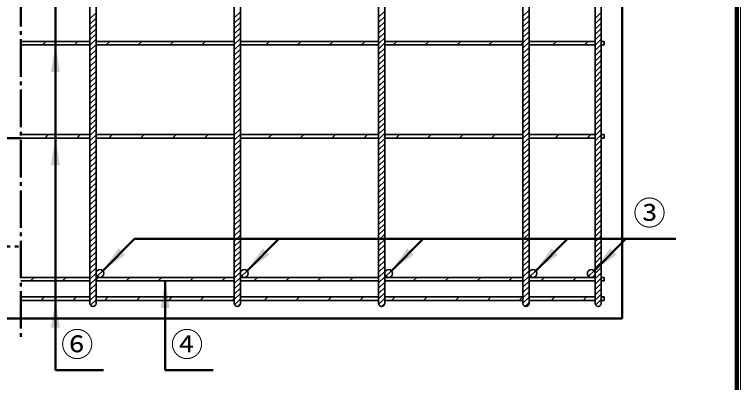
# Model space of a CAD drawing. Units: millimetres, scale not verified. Extents: x 100 to 4105, y 100 to 2870.
# Drawn here: x 3139 to 4105, y 746 to 1236 of the extents above; entities that cross this region are included whole.
import ezdxf
from ezdxf.enums import TextEntityAlignment as Align

# ---------------------------------------------------------------- set-up
doc = ezdxf.new("R2010")
doc.units = ezdxf.units.MM
doc.header["$LTSCALE"] = 5
doc.linetypes.add('USER1', pattern=[13.4, 10, -1.2, 1, -1.2])
doc.linetypes.add('USER2', pattern=[2.2, 1, -1.2])
doc.layers.add('V-nasSTD', color=7, linetype='Continuous', lineweight=50)
doc.styles.add('ＭＳ ゴシック', font='')
doc.styles.get('ＭＳ ゴシック').set_extended_font_data('MS Gothic')

msp = doc.modelspace()

# ---------------------------------------------------------------- hatches: boundary and pattern name
at = {"layer": 'V-nasSTD'}
for points in [[(3199.677, 1159.102), (3193.677, 1195.102), (3187.677, 1159.102)], [(3199.677, 1035.102), (3193.677, 1071.102), (3187.677, 1035.102)], [(3277.767, 924.478), (3256.554, 894.779), (3286.252, 915.993)], [(3469.767, 924.478), (3448.554, 894.779), (3478.252, 915.993)], [(3661.767, 924.478), (3640.554, 894.779), (3670.252, 915.993)], [(3853.767, 924.478), (3832.554, 894.779), (3862.252, 915.993)], [(3931.367, 924.478), (3910.154, 894.779), (3939.852, 915.993)], [(3345.677, 845.102), (3339.677, 881.102), (3333.677, 845.102)], [(3199.677, 819.102), (3193.677, 855.102), (3187.677, 819.102)]]:
    msp.add_hatch(color=256, dxfattribs=at).paths.add_polyline_path(points)

# ---------------------------------------------------------------- linework, layer by layer
at = {"layer": 'V-nasSTD', "lineweight": 100}
msp.add_line((4100, 105), (4100, 2865), dxfattribs=at)
at = {"layer": 'V-nasSTD', "linetype": 'USER1'}
msp.add_line((3147.677, 1537.702), (3147.677, 806.102), dxfattribs=at)
at = {"layer": 'V-nasSTD'}
for p, q in [((3947.677, 1512.702), (3947.677, 831.102)), ((3193.677, 762.302), (3193.677, 1474.302)), ((2443.677, 1071.102), (3147.677, 1071.102)), ((3298.98, 937.206), (3256.554, 894.779)), ((4018.98, 937.206), (3298.98, 937.206)), ((3490.98, 937.206), (3448.554, 894.779)), ((3682.98, 937.206), (3640.554, 894.779)), ((3874.98, 937.206), (3832.554, 894.779)), ((3952.58, 937.206), (3910.154, 894.779)), ((3339.677, 762.302), (3339.677, 881.102)), ((2347.677, 831.102), (3947.677, 831.102)), ((3193.677, 762.302), (3257.677, 762.302)), ((3339.677, 762.302), (3403.677, 762.302))]:
    msp.add_line(p, q, dxfattribs=at)
at = {"layer": 'V-nasSTD', "lineweight": 35}
for p, q in [((3239.677, 1483.102), (3239.677, 851.102)), ((3247.677, 1483.102), (3247.677, 851.102)), ((3431.677, 1483.102), (3431.677, 851.102)), ((3439.677, 1483.102), (3439.677, 851.102)), ((3623.677, 1483.102), (3623.677, 851.102)), ((3631.677, 1483.102), (3631.677, 851.102)), ((3815.677, 1483.102), (3815.677, 851.102)), ((3823.677, 1483.102), (3823.677, 851.102)), ((3911.677, 1483.102), (3911.677, 851.102)), ((3919.677, 1483.102), (3919.677, 851.102)), ((3247.677, 1238.027), (3239.677, 1230.027)), ((3439.677, 1239.108), (3431.677, 1231.108)), ((3631.677, 1240.189), (3623.677, 1232.189)), ((3823.677, 1241.27), (3815.677, 1233.27)), ((3919.677, 1238.275), (3911.677, 1230.275)), ((3247.677, 1230.955), (3239.677, 1222.955)), ((3439.677, 1232.037), (3431.677, 1224.037)), ((3631.677, 1233.118), (3623.677, 1225.118)), ((3823.677, 1234.199), (3815.677, 1226.199)), ((3823.677, 1227.128), (3815.677, 1219.128)), ((3919.677, 1231.204), (3911.677, 1223.204)), ((3247.677, 1223.884), (3239.677, 1215.884)), ((3439.677, 1224.966), (3431.677, 1216.966)), ((3439.677, 1217.894), (3431.677, 1209.894)), ((3631.677, 1226.047), (3623.677, 1218.047)), ((3631.677, 1218.976), (3623.677, 1210.976)), ((3823.677, 1220.057), (3815.677, 1212.057)), ((3919.677, 1224.133), (3911.677, 1216.133)), ((3919.677, 1217.062), (3911.677, 1209.062)), ((3247.677, 1216.813), (3239.677, 1208.813)), ((3247.677, 1209.742), (3239.677, 1201.742)), ((3439.677, 1210.823), (3431.677, 1202.823)), ((3631.677, 1211.905), (3623.677, 1203.905)), ((3823.677, 1212.986), (3815.677, 1204.986)), ((3919.677, 1209.991), (3911.677, 1201.991)), ((3147.677, 1199.902), (3239.677, 1199.902)), ((3176.469, 1195.102), (3181.269, 1199.902)), ((3218.895, 1195.102), (3223.695, 1199.902)), ((3247.677, 1202.671), (3239.677, 1194.671)), ((3247.677, 1199.902), (3431.677, 1199.902)), ((3266.121, 1199.902), (3261.321, 1195.102)), ((3303.748, 1195.102), (3308.548, 1199.902)), ((3346.174, 1195.102), (3350.974, 1199.902)), ((3388.601, 1195.102), (3393.401, 1199.902)), ((3439.677, 1203.752), (3431.677, 1195.752)), ((3439.677, 1199.902), (3623.677, 1199.902)), ((3473.453, 1195.102), (3478.253, 1199.902)), ((3515.88, 1195.102), (3520.68, 1199.902)), ((3558.306, 1195.102), (3563.106, 1199.902)), ((3600.733, 1195.102), (3605.533, 1199.902)), ((3631.677, 1204.834), (3623.677, 1196.834)), ((3631.677, 1197.762), (3623.677, 1189.762)), ((3631.677, 1199.902), (3815.677, 1199.902)), ((3647.959, 1199.902), (3643.159, 1195.102)), ((3690.385, 1199.902), (3685.585, 1195.102)), ((3728.012, 1195.102), (3732.812, 1199.902)), ((3770.438, 1195.102), (3775.238, 1199.902)), ((3812.865, 1195.102), (3815.677, 1197.915)), ((3823.677, 1205.915), (3815.677, 1197.915)), ((3823.677, 1198.844), (3815.677, 1190.844)), ((3823.677, 1199.902), (3911.677, 1199.902)), ((3855.291, 1195.102), (3860.091, 1199.902)), ((3897.717, 1195.102), (3902.517, 1199.902)), ((3919.677, 1202.92), (3911.677, 1194.92)), ((3919.677, 1199.902), (3923.677, 1199.902)), ((3923.677, 1199.902), (3923.677, 1195.102)), ((3147.677, 1195.102), (3239.677, 1195.102)), ((3247.677, 1195.6), (3239.677, 1187.6)), ((3247.677, 1188.529), (3239.677, 1180.529)), ((3247.677, 1195.102), (3431.677, 1195.102)), ((3431.027, 1195.102), (3431.677, 1195.752)), ((3439.677, 1196.681), (3431.677, 1188.681)), ((3439.677, 1189.61), (3431.677, 1181.61)), ((3439.677, 1195.102), (3623.677, 1195.102)), ((3631.677, 1190.691), (3623.677, 1182.691)), ((3631.677, 1195.102), (3815.677, 1195.102)), ((3823.677, 1191.773), (3815.677, 1183.773)), ((3823.677, 1195.102), (3911.677, 1195.102)), ((3919.677, 1195.849), (3911.677, 1187.849)), ((3919.677, 1188.778), (3911.677, 1180.778)), ((3919.677, 1195.102), (3923.677, 1195.102)), ((3247.677, 1181.458), (3239.677, 1173.458)), ((3439.677, 1182.539), (3431.677, 1174.539)), ((3631.677, 1183.62), (3623.677, 1175.62)), ((3823.677, 1184.701), (3815.677, 1176.701)), ((3919.677, 1181.707), (3911.677, 1173.707)), ((3247.677, 1174.387), (3239.677, 1166.387)), ((3439.677, 1175.468), (3431.677, 1167.468)), ((3631.677, 1176.549), (3623.677, 1168.549)), ((3631.677, 1169.478), (3623.677, 1161.478)), ((3823.677, 1177.63), (3815.677, 1169.63)), ((3823.677, 1170.559), (3815.677, 1162.559)), ((3919.677, 1174.635), (3911.677, 1166.635)), ((3247.677, 1167.316), (3239.677, 1159.316)), ((3247.677, 1160.245), (3239.677, 1152.245)), ((3439.677, 1168.397), (3431.677, 1160.397)), ((3439.677, 1161.326), (3431.677, 1153.326)), ((3631.677, 1162.407), (3623.677, 1154.407)), ((3823.677, 1163.488), (3815.677, 1155.488)), ((3919.677, 1167.564), (3911.677, 1159.564)), ((3919.677, 1160.493), (3911.677, 1152.493)), ((3247.677, 1153.174), (3239.677, 1145.174)), ((3439.677, 1154.255), (3431.677, 1146.255)), ((3631.677, 1155.336), (3623.677, 1147.336)), ((3823.677, 1156.417), (3815.677, 1148.417)), ((3823.677, 1149.346), (3815.677, 1141.346)), ((3919.677, 1153.422), (3911.677, 1145.422)), ((3247.677, 1146.103), (3239.677, 1138.103)), ((3439.677, 1147.184), (3431.677, 1139.184)), ((3439.677, 1140.113), (3431.677, 1132.113)), ((3631.677, 1148.265), (3623.677, 1140.265)), ((3631.677, 1141.194), (3623.677, 1133.194)), ((3823.677, 1142.275), (3815.677, 1134.275)), ((3919.677, 1146.351), (3911.677, 1138.351)), ((3247.677, 1139.032), (3239.677, 1131.032)), ((3247.677, 1131.961), (3239.677, 1123.961)), ((3439.677, 1133.042), (3431.677, 1125.042)), ((3631.677, 1134.123), (3623.677, 1126.123)), ((3823.677, 1135.204), (3815.677, 1127.204)), ((3919.677, 1139.28), (3911.677, 1131.28)), ((3919.677, 1132.209), (3911.677, 1124.209)), ((3247.677, 1124.889), (3239.677, 1116.889)), ((3439.677, 1125.971), (3431.677, 1117.971)), ((3631.677, 1127.052), (3623.677, 1119.052)), ((3823.677, 1128.133), (3815.677, 1120.133)), ((3823.677, 1121.062), (3815.677, 1113.062)), ((3919.677, 1125.138), (3911.677, 1117.138)), ((3247.677, 1117.818), (3239.677, 1109.818)), ((3247.677, 1110.747), (3239.677, 1102.747)), ((3439.677, 1118.9), (3431.677, 1110.9)), ((3439.677, 1111.828), (3431.677, 1103.828)), ((3631.677, 1119.981), (3623.677, 1111.981)), ((3631.677, 1112.91), (3623.677, 1104.91)), ((3823.677, 1113.991), (3815.677, 1105.991)), ((3919.677, 1118.067), (3911.677, 1110.067)), ((3919.677, 1110.996), (3911.677, 1102.996)), ((3247.677, 1103.676), (3239.677, 1095.676)), ((3439.677, 1104.757), (3431.677, 1096.757)), ((3631.677, 1105.839), (3623.677, 1097.839)), ((3823.677, 1106.92), (3815.677, 1098.92)), ((3919.677, 1103.925), (3911.677, 1095.925)), ((3247.677, 1096.605), (3239.677, 1088.605)), ((3439.677, 1097.686), (3431.677, 1089.686)), ((3631.677, 1098.768), (3623.677, 1090.768)), ((3631.677, 1091.696), (3623.677, 1083.696)), ((3823.677, 1099.849), (3815.677, 1091.849)), ((3823.677, 1092.778), (3815.677, 1084.778)), ((3911.677, 1088.854), (3919.677, 1096.854)), ((3247.677, 1089.534), (3239.677, 1081.534)), ((3247.677, 1082.463), (3239.677, 1074.463)), ((3439.677, 1090.615), (3431.677, 1082.615)), ((3439.677, 1083.544), (3431.677, 1075.544)), ((3631.677, 1084.625), (3623.677, 1076.625)), ((3823.677, 1085.707), (3815.677, 1077.707)), ((3911.677, 1081.783), (3919.677, 1089.783)), ((3911.677, 1074.712), (3919.677, 1082.712)), ((3147.677, 1075.902), (3239.677, 1075.902)), ((3179.748, 1071.102), (3184.548, 1075.902)), ((3222.174, 1071.102), (3226.974, 1075.902)), ((3247.677, 1075.392), (3239.677, 1067.392)), ((3247.677, 1075.902), (3431.677, 1075.902)), ((3264.601, 1071.102), (3269.401, 1075.902)), ((3307.027, 1071.102), (3311.827, 1075.902)), ((3349.453, 1071.102), (3354.253, 1075.902)), ((3391.88, 1071.102), (3396.68, 1075.902)), ((3439.677, 1076.473), (3431.677, 1068.473)), ((3439.677, 1075.902), (3623.677, 1075.902)), ((3476.733, 1071.102), (3481.533, 1075.902)), ((3519.159, 1071.102), (3523.959, 1075.902)), ((3561.585, 1071.102), (3566.385, 1075.902)), ((3604.012, 1071.102), (3608.812, 1075.902)), ((3631.677, 1077.554), (3623.677, 1069.554)), ((3631.677, 1075.902), (3815.677, 1075.902)), ((3646.438, 1071.102), (3651.238, 1075.902)), ((3688.865, 1071.102), (3693.665, 1075.902)), ((3731.291, 1071.102), (3736.091, 1075.902)), ((3773.717, 1071.102), (3778.517, 1075.902)), ((3823.677, 1078.635), (3815.677, 1070.635)), ((3823.677, 1075.902), (3911.677, 1075.902)), ((3858.57, 1071.102), (3863.37, 1075.902)), ((3900.997, 1071.102), (3905.797, 1075.902)), ((3911.677, 1067.641), (3919.677, 1075.641)), ((3919.677, 1075.902), (3923.677, 1075.902)), ((3923.677, 1075.902), (3923.677, 1071.102)), ((3147.677, 1071.102), (3239.677, 1071.102)), ((3247.677, 1068.321), (3239.677, 1060.321)), ((3247.677, 1071.102), (3431.677, 1071.102)), ((3439.677, 1069.402), (3431.677, 1061.402)), ((3439.677, 1062.331), (3431.677, 1054.331)), ((3439.677, 1071.102), (3623.677, 1071.102)), ((3631.677, 1070.483), (3623.677, 1062.483)), ((3631.677, 1063.412), (3623.677, 1055.412)), ((3631.677, 1071.102), (3815.677, 1071.102)), ((3823.677, 1071.564), (3815.677, 1063.564)), ((3823.677, 1064.493), (3815.677, 1056.493)), ((3823.677, 1071.102), (3911.677, 1071.102)), ((3911.677, 1060.569), (3919.677, 1068.569)), ((3919.677, 1071.102), (3923.677, 1071.102)), ((3247.677, 1061.25), (3239.677, 1053.25)), ((3247.677, 1054.179), (3239.677, 1046.179)), ((3439.677, 1055.26), (3431.677, 1047.26)), ((3631.677, 1056.341), (3623.677, 1048.341)), ((3823.677, 1057.422), (3815.677, 1049.422)), ((3911.677, 1053.498), (3919.677, 1061.498)), ((3911.677, 1046.427), (3919.677, 1054.427)), ((3247.677, 1047.108), (3239.677, 1039.108)), ((3439.677, 1048.189), (3431.677, 1040.189)), ((3631.677, 1049.27), (3623.677, 1041.27)), ((3815.677, 1042.351), (3823.677, 1050.351)), ((3815.677, 1035.28), (3823.677, 1043.28)), ((3911.677, 1039.356), (3919.677, 1047.356)), ((3247.677, 1040.037), (3239.677, 1032.037)), ((3439.677, 1041.118), (3431.677, 1033.118)), ((3439.677, 1034.047), (3431.677, 1026.047)), ((3631.677, 1042.199), (3623.677, 1034.199)), ((3631.677, 1035.128), (3623.677, 1027.128)), ((3815.677, 1028.209), (3823.677, 1036.209)), ((3911.677, 1032.285), (3919.677, 1040.285)), ((3247.677, 1032.966), (3239.677, 1024.966)), ((3247.677, 1025.894), (3239.677, 1017.894)), ((3439.677, 1026.976), (3431.677, 1018.976)), ((3631.677, 1028.057), (3623.677, 1020.057)), ((3815.677, 1021.138), (3823.677, 1029.138)), ((3911.677, 1025.214), (3919.677, 1033.214)), ((3911.677, 1018.143), (3919.677, 1026.143)), ((3247.677, 1018.823), (3239.677, 1010.823)), ((3439.677, 1019.905), (3431.677, 1011.905)), ((3631.677, 1020.986), (3623.677, 1012.986)), ((3815.677, 1014.067), (3823.677, 1022.067)), ((3815.677, 1006.996), (3823.677, 1014.996)), ((3911.677, 1011.072), (3919.677, 1019.072)), ((3247.677, 1011.752), (3239.677, 1003.752)), ((3247.677, 1004.681), (3239.677, 996.681)), ((3439.677, 1012.834), (3431.677, 1004.834)), ((3439.677, 1005.762), (3431.677, 997.762)), ((3631.677, 1013.915), (3623.677, 1005.915)), ((3631.677, 1006.844), (3623.677, 998.844)), ((3815.677, 999.925), (3823.677, 1007.925)), ((3911.677, 1004.001), (3919.677, 1012.001)), ((3911.677, 996.93), (3919.677, 1004.93)), ((3247.677, 997.61), (3239.677, 989.61)), ((3439.677, 998.691), (3431.677, 990.691)), ((3631.677, 999.773), (3623.677, 991.773)), ((3815.677, 992.854), (3823.677, 1000.854)), ((3911.677, 989.859), (3919.677, 997.859)), ((3247.677, 990.539), (3239.677, 982.539)), ((3439.677, 991.62), (3431.677, 983.62)), ((3631.677, 992.701), (3623.677, 984.701)), ((3631.677, 985.63), (3623.677, 977.63)), ((3815.677, 985.783), (3823.677, 993.783)), ((3815.677, 978.712), (3823.677, 986.712)), ((3911.677, 982.788), (3919.677, 990.788)), ((3247.677, 983.468), (3239.677, 975.468)), ((3247.677, 976.397), (3239.677, 968.397)), ((3439.677, 984.549), (3431.677, 976.549)), ((3439.677, 977.478), (3431.677, 969.478)), ((3631.677, 978.559), (3623.677, 970.559)), ((3815.677, 971.641), (3823.677, 979.641)), ((3911.677, 975.717), (3919.677, 983.717)), ((3911.677, 968.646), (3919.677, 976.646)), ((3247.677, 969.326), (3239.677, 961.326)), ((3439.677, 970.407), (3431.677, 962.407)), ((3631.677, 971.488), (3623.677, 963.488)), ((3815.677, 964.569), (3823.677, 972.569)), ((3911.677, 961.575), (3919.677, 969.575)), ((3247.677, 962.255), (3239.677, 954.255)), ((3439.677, 963.336), (3431.677, 955.336)), ((3439.677, 956.265), (3431.677, 948.265)), ((3631.677, 964.417), (3623.677, 956.417)), ((3631.677, 957.346), (3623.677, 949.346)), ((3815.677, 957.498), (3823.677, 965.498)), ((3815.677, 950.427), (3823.677, 958.427)), ((3911.677, 954.503), (3919.677, 962.503)), ((3247.677, 955.184), (3239.677, 947.184)), ((3247.677, 948.113), (3239.677, 940.113)), ((3439.677, 949.194), (3431.677, 941.194)), ((3623.677, 942.275), (3631.677, 950.275)), ((3815.677, 943.356), (3823.677, 951.356)), ((3911.677, 947.432), (3919.677, 955.432)), ((3911.677, 940.361), (3919.677, 948.361)), ((3247.677, 941.042), (3239.677, 933.042)), ((3439.677, 942.123), (3431.677, 934.123)), ((3623.677, 935.204), (3631.677, 943.204)), ((3815.677, 936.285), (3823.677, 944.285)), ((3815.677, 929.214), (3823.677, 937.214)), ((3911.677, 933.29), (3919.677, 941.29)), ((3247.677, 933.971), (3239.677, 925.971)), ((3439.677, 935.052), (3431.677, 927.052)), ((3439.677, 927.981), (3431.677, 919.981)), ((3623.677, 928.133), (3631.677, 936.133)), ((3623.677, 921.062), (3631.677, 929.062)), ((3815.677, 922.143), (3823.677, 930.143)), ((3911.677, 926.219), (3919.677, 934.219)), ((3911.677, 919.148), (3919.677, 927.148)), ((3247.677, 926.9), (3239.677, 918.9)), ((3247.677, 919.828), (3239.677, 911.828)), ((3439.677, 920.91), (3431.677, 912.91)), ((3623.677, 913.991), (3631.677, 921.991)), ((3815.677, 915.072), (3823.677, 923.072)), ((3911.677, 912.077), (3919.677, 920.077)), ((3247.677, 912.757), (3239.677, 904.757)), ((3439.677, 913.839), (3431.677, 905.839)), ((3623.677, 906.92), (3631.677, 914.92)), ((3623.677, 899.849), (3631.677, 907.849)), ((3815.677, 908.001), (3823.677, 916.001)), ((3815.677, 900.93), (3823.677, 908.93)), ((3911.677, 905.006), (3919.677, 913.006)), ((3247.677, 905.686), (3239.677, 897.686)), ((3247.677, 898.615), (3239.677, 890.615)), ((3439.677, 906.768), (3431.677, 898.768)), ((3439.677, 899.696), (3431.677, 891.696)), ((3623.677, 892.778), (3631.677, 900.778)), ((3815.677, 893.859), (3823.677, 901.859)), ((3911.677, 897.935), (3919.677, 905.935)), ((3911.677, 890.864), (3919.677, 898.864)), ((3247.677, 891.544), (3239.677, 883.544)), ((3256.554, 894.779), (3249.2, 887.426)), ((3439.677, 892.625), (3431.677, 884.625)), ((3448.554, 894.779), (3441.2, 887.426)), ((3623.677, 885.707), (3631.677, 893.707)), ((3633.2, 887.426), (3640.554, 894.779)), ((3815.677, 886.788), (3823.677, 894.788)), ((3825.2, 887.426), (3832.554, 894.779)), ((3910.154, 894.779), (3902.8, 887.426)), ((3911.677, 883.793), (3919.677, 891.793)), ((3147.677, 885.902), (3239.677, 885.902)), ((3147.677, 881.102), (3239.677, 881.102)), ((3160.653, 881.102), (3165.453, 885.902)), ((3203.08, 881.102), (3207.88, 885.902)), ((3247.677, 884.473), (3239.677, 876.473)), ((3247.677, 885.902), (3431.677, 885.902)), ((3250.306, 885.902), (3247.677, 883.273)), ((3247.677, 881.102), (3431.677, 881.102)), ((3287.933, 881.102), (3292.733, 885.902)), ((3330.359, 881.102), (3335.159, 885.902)), ((3372.785, 881.102), (3377.585, 885.902)), ((3415.212, 881.102), (3420.012, 885.902)), ((3439.677, 885.554), (3431.677, 877.554)), ((3439.677, 885.902), (3623.677, 885.902)), ((3439.677, 881.102), (3623.677, 881.102)), ((3457.638, 881.102), (3462.438, 885.902)), ((3500.065, 881.102), (3504.865, 885.902)), ((3542.491, 881.102), (3547.291, 885.902)), ((3584.917, 881.102), (3589.717, 885.902)), ((3623.677, 878.635), (3631.677, 886.635)), ((3623.677, 871.564), (3631.677, 879.564)), ((3631.677, 885.902), (3815.677, 885.902)), ((3631.677, 885.435), (3632.144, 885.902)), ((3631.677, 881.102), (3815.677, 881.102)), ((3669.77, 881.102), (3674.57, 885.902)), ((3712.197, 881.102), (3716.997, 885.902)), ((3754.623, 881.102), (3759.423, 885.902)), ((3797.049, 881.102), (3801.849, 885.902)), ((3815.677, 879.717), (3823.677, 887.717)), ((3815.677, 872.646), (3823.677, 880.646)), ((3823.677, 885.902), (3911.677, 885.902)), ((3823.677, 881.102), (3911.677, 881.102)), ((3839.476, 881.102), (3844.276, 885.902)), ((3881.902, 881.102), (3886.702, 885.902)), ((3911.677, 876.722), (3919.677, 884.722)), ((3919.677, 885.902), (3923.677, 885.902)), ((3919.677, 881.102), (3923.677, 881.102)), ((3923.677, 885.902), (3923.677, 881.102)), ((3247.677, 877.402), (3239.677, 869.402)), ((3247.677, 870.331), (3239.677, 862.331)), ((3439.677, 878.483), (3431.677, 870.483)), ((3439.677, 871.412), (3431.677, 863.412)), ((3623.677, 864.493), (3631.677, 872.493)), ((3815.677, 865.575), (3823.677, 873.575)), ((3911.677, 869.651), (3919.677, 877.651)), ((3911.677, 862.58), (3919.677, 870.58)), ((3147.677, 859.902), (3239.677, 859.902)), ((3174.28, 855.102), (3179.08, 859.902)), ((3216.706, 855.102), (3221.506, 859.902)), ((3247.677, 863.26), (3239.677, 855.26)), ((3247.677, 859.902), (3431.677, 859.902)), ((3259.133, 855.102), (3263.933, 859.902)), ((3301.559, 855.102), (3306.359, 859.902)), ((3343.985, 855.102), (3348.785, 859.902)), ((3386.412, 855.102), (3391.212, 859.902)), ((3439.677, 864.341), (3431.677, 856.341)), ((3439.677, 859.902), (3623.677, 859.902)), ((3471.265, 855.102), (3476.065, 859.902)), ((3513.691, 855.102), (3518.491, 859.902)), ((3556.117, 855.102), (3560.917, 859.902)), ((3598.544, 855.102), (3603.344, 859.902)), ((3623.677, 857.422), (3631.677, 865.422)), ((3631.677, 859.902), (3815.677, 859.902)), ((3640.97, 855.102), (3645.77, 859.902)), ((3683.397, 855.102), (3688.197, 859.902)), ((3725.823, 855.102), (3730.623, 859.902)), ((3768.249, 855.102), (3773.049, 859.902)), ((3810.676, 855.102), (3815.476, 859.902)), ((3815.677, 858.503), (3823.677, 866.503)), ((3823.677, 859.902), (3911.677, 859.902)), ((3853.102, 855.102), (3857.902, 859.902)), ((3895.529, 855.102), (3900.329, 859.902)), ((3911.677, 855.508), (3919.677, 863.508)), ((3919.677, 859.902), (3923.677, 859.902)), ((3923.677, 859.902), (3923.677, 855.102)), ((3147.677, 855.102), (3239.677, 855.102)), ((3247.677, 856.189), (3240.358, 848.87)), ((3247.677, 855.102), (3431.677, 855.102)), ((3428.838, 855.102), (3431.677, 857.941)), ((3431.981, 849.574), (3439.677, 857.27)), ((3436.718, 847.24), (3439.539, 850.061)), ((3439.677, 855.102), (3623.677, 855.102)), ((3623.737, 850.411), (3631.677, 858.351)), ((3627.503, 847.106), (3631.677, 851.28)), ((3631.677, 855.102), (3815.677, 855.102)), ((3815.677, 851.432), (3823.677, 859.432)), ((3818.573, 847.258), (3823.677, 852.361)), ((3823.677, 855.102), (3911.677, 855.102)), ((3912.261, 849.021), (3919.677, 856.437)), ((3919.677, 855.102), (3923.677, 855.102))]:
    msp.add_line(p, q, dxfattribs=at)
at = {"layer": 'V-nasSTD', "linetype": 'USER2'}
msp.add_line((2347.677, 927.102), (3147.677, 927.102), dxfattribs=at)
at = {"layer": 'V-nasSTD', "lineweight": 13}
msp.add_lwpolyline([(100, 100), (100, 2870), (4105, 2870), (4105, 100)], close=True, dxfattribs=at)
at = {"layer": 'V-nasSTD', "lineweight": 35}
for centre in [(3252.877, 891.102), (3444.877, 891.102), (3636.877, 891.102), (3828.877, 891.102), (3906.477, 891.102)]:
    msp.add_circle(centre, 5.2, dxfattribs=at)
for centre in [(3243.677, 851.102), (3435.677, 851.102), (3627.677, 851.102), (3819.677, 851.102), (3915.677, 851.102)]:
    msp.add_arc(centre, 4, 180, 0, dxfattribs=at)

# ---------------------------------------------------------------- texts
at = {"layer": 'V-nasSTD', "style": 'ＭＳ ゴシック'}
for s, p in [('③', (3962.38, 987.406)), ('⑥', (3201.077, 812.502)), ('④', (3347.077, 812.502))]:
    msp.add_text(s, height=31.67, dxfattribs=at).set_placement(p, align=Align.TOP_LEFT)

doc.saveas('drawing.dxf')
